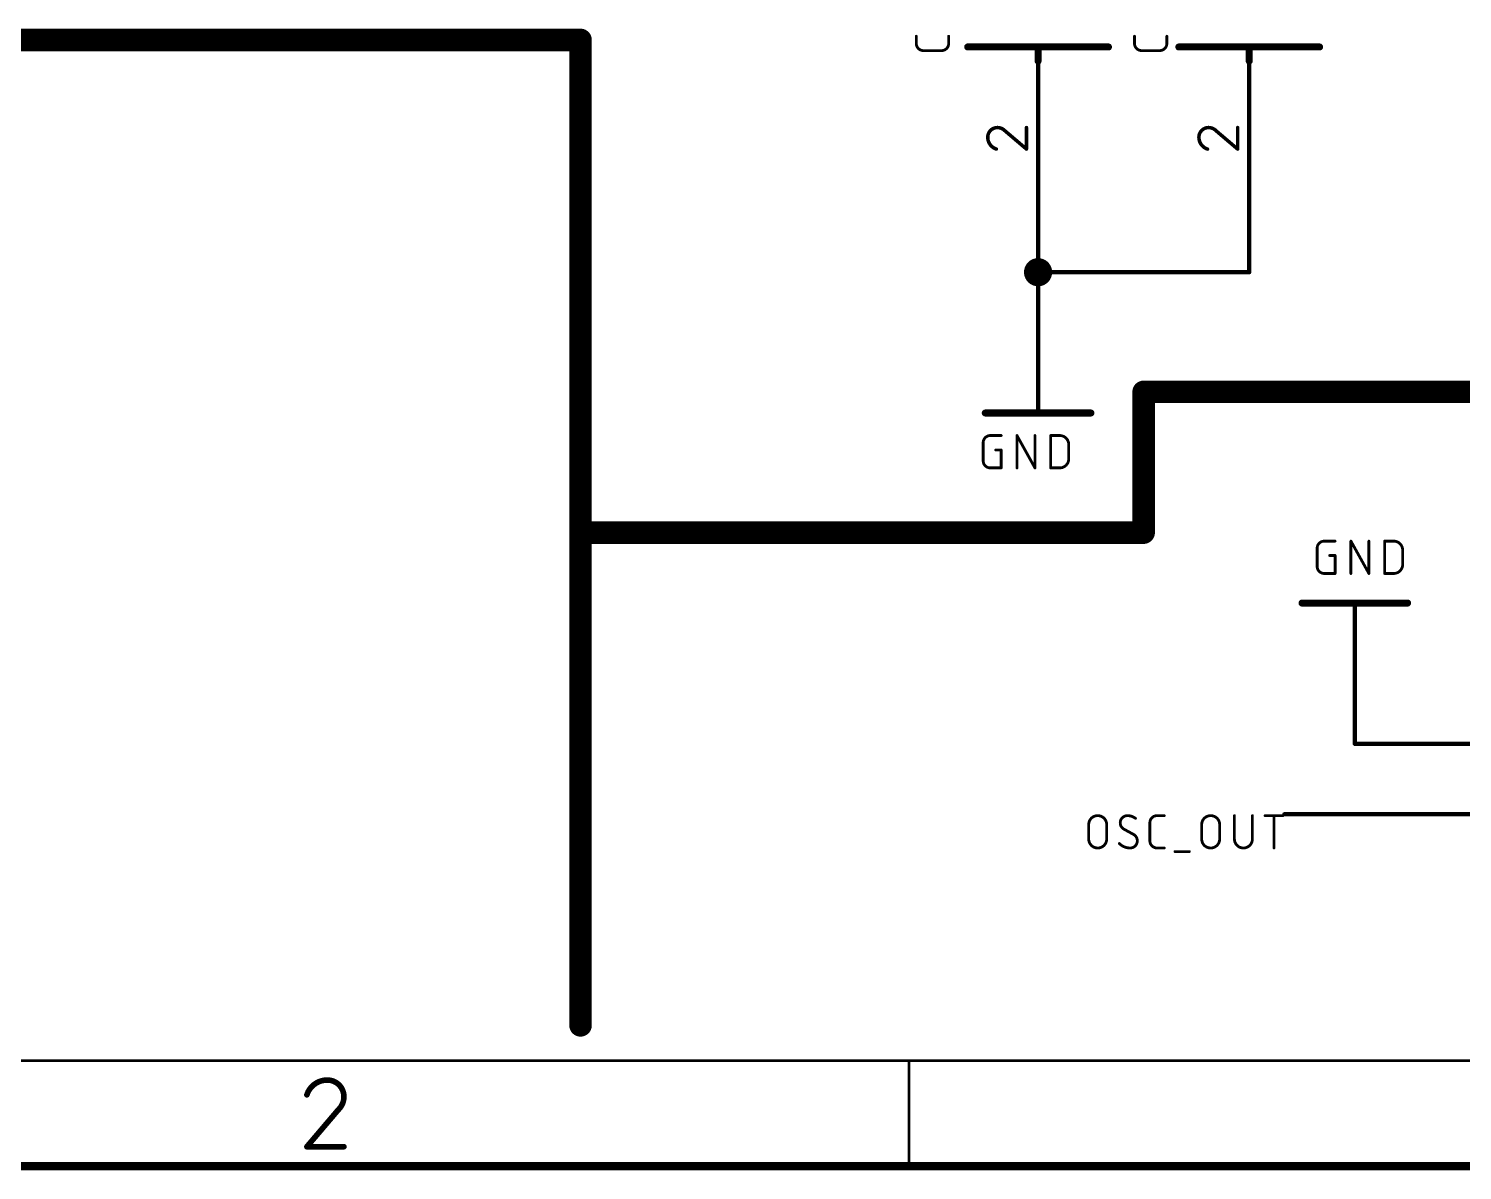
# Model space of a CAD drawing. Extents: x 0 to 261, y -15 to 164.
# Drawn here: x 56.3 to 108, y -15.4 to 25.8 of the extents above; entities that cross this region are included whole.
import ezdxf

# ---------------------------------------------------------------- set-up
doc = ezdxf.new("R2010")
doc.units = 0
for name, color, linetype in [('91', 110, 'CONTINUOUS'), ('94', 12, 'CONTINUOUS'), ('95', 253, 'CONTINUOUS'), ('96', 253, 'CONTINUOUS')]:
    doc.layers.add(name, color=color, linetype=linetype)

msp = doc.modelspace()

# ---------------------------------------------------------------- linework, layer by layer
at = {"layer": '91', "const_width": 0.1524}
for points in [[(92.71, 19.558), (92.71, 17.018)], [(100.33, 19.558), (100.33, 17.018)], [(92.71, 17.018), (92.71, 14.478)], [(100.33, 17.018), (92.71, 17.018)], [(104.14, 0), (104.14, 2.54)], [(106.68, 0), (104.14, 0)], [(106.68, -2.54), (101.6, -2.54)]]:
    msp.add_lwpolyline(points, dxfattribs=at)
at = {"layer": '91'}
for points, const_width in [([(92.7481, 19.558, 1), (92.6719, 19.558)], 0.0762), ([(100.3681, 19.558, 1), (100.2919, 19.558)], 0.0762), ([(92.71, 16.764, 1), (92.71, 17.272, 1), (92.71, 16.764)], 0.508), ([(92.7481, 17.018, 1), (92.6719, 17.018)], 0.0762), ([(92.71, 17.0561, 1), (92.71, 16.9799)], 0.0762), ([(100.33, 16.9799, 1), (100.33, 17.0561)], 0.0762), ([(92.6719, 17.018, 1), (92.7481, 17.018)], 0.0762), ([(100.2919, 17.018, 1), (100.3681, 17.018)], 0.0762), ([(92.6719, 14.478, 1), (92.7481, 14.478)], 0.0762), ([(104.1781, 2.54, 1), (104.1019, 2.54)], 0.0762), ([(104.14, 0.0381, 1), (104.14, -0.0381)], 0.0762), ([(104.1019, 0, 1), (104.1781, 0)], 0.0762), ([(106.68, -0.0381, 1), (106.68, 0.0381)], 0.0762), ([(101.6, -2.5019, 1), (101.6, -2.5781)], 0.0762), ([(106.68, -2.5781, 1), (106.68, -2.5019)], 0.0762)]:
    msp.add_lwpolyline(points, format="xyb", dxfattribs=dict(at, const_width=const_width))
at = {"layer": '94'}
for points, const_width in [([(95.25, 25.146), (90.17, 25.146)], 0.254), ([(92.71, 25.146), (92.71, 24.638)], 0.254), ([(102.87, 25.146), (97.79, 25.146)], 0.254), ([(100.33, 25.146), (100.33, 24.638)], 0.254), ([(92.71, 19.558), (92.71, 24.638)], 0.1524), ([(100.33, 19.558), (100.33, 24.638)], 0.1524), ([(92.71, 14.478), (92.71, 11.938)], 0.1524), ([(90.805, 11.938), (94.615, 11.938)], 0.254), ([(106.045, 5.08), (102.235, 5.08)], 0.254), ([(104.14, 2.54), (104.14, 5.08)], 0.1524), ([(106.68, 0), (111.76, 0)], 0.1524), ([(106.68, -2.54), (111.76, -2.54)], 0.1524), ([(3.81, -11.43), (256.54, -11.43)], 0.1), ([(88.0533, -15.24), (88.0533, -11.43)], 0.1), ([(67.4605, -13.2013), (66.3239, -14.5384)], 0.2032), ([(66.3239, -14.5384), (67.6611, -14.5384)], 0.2032), ([(0, -15.24), (260.35, -15.24)], 0.3)]:
    msp.add_lwpolyline(points, dxfattribs=dict(at, const_width=const_width))
for points, const_width in [([(90.17, 25.2095, 1), (90.17, 25.0825)], 0.127), ([(92.7735, 25.146, 1), (92.6465, 25.146)], 0.127), ([(95.25, 25.0825, 1), (95.25, 25.2095)], 0.127), ([(97.79, 25.2095, 1), (97.79, 25.0825)], 0.127), ([(100.3935, 25.146, 1), (100.2665, 25.146)], 0.127), ([(102.87, 25.0825, 1), (102.87, 25.2095)], 0.127), ([(92.6465, 24.638, 1), (92.7735, 24.638)], 0.127), ([(92.7481, 24.638, 1), (92.6719, 24.638)], 0.0762), ([(100.2665, 24.638, 1), (100.3935, 24.638)], 0.127), ([(100.3681, 24.638, 1), (100.2919, 24.638)], 0.0762), ([(92.6719, 19.558, 1), (92.7481, 19.558)], 0.0762), ([(100.2919, 19.558, 1), (100.3681, 19.558)], 0.0762), ([(92.7481, 14.478, 1), (92.6719, 14.478)], 0.0762), ([(90.805, 12.0015, 1), (90.805, 11.8745)], 0.127), ([(92.6719, 11.938, 1), (92.7481, 11.938)], 0.0762), ([(94.615, 11.8745, 1), (94.615, 12.0015)], 0.127), ([(102.235, 5.1435, 1), (102.235, 5.0165)], 0.127), ([(106.045, 5.0165, 1), (106.045, 5.1435)], 0.127), ([(104.1781, 5.08, 1), (104.1019, 5.08)], 0.0762), ([(104.1019, 2.54, 1), (104.1781, 2.54)], 0.0762), ([(106.68, 0.0381, 1), (106.68, -0.0381)], 0.0762), ([(106.68, -2.5019, 1), (106.68, -2.5781)], 0.0762), ([(88.0783, -11.43, 1), (88.0283, -11.43)], 0.05), ([(67.0594, -12.1316, 0.3252), (66.3239, -12.6664)], 0.2032), ([(67.6611, -12.7333, 0.4142), (67.0594, -12.1316)], 0.2032), ([(67.0594, -12.0808, 1), (67.0594, -12.1824)], 0.1016), ([(67.0594, -12.1824, 1), (67.0594, -12.0808)], 0.1016), ([(66.2756, -12.6508, 1), (66.3723, -12.6821)], 0.1016), ([(67.4605, -13.2013, 0.2053), (67.6611, -12.7333)], 0.2032), ([(67.7119, -12.7333, 1), (67.6103, -12.7333)], 0.1016), ([(67.6103, -12.7333, 1), (67.7119, -12.7333)], 0.1016), ([(67.4255, -13.1645, 1), (67.4955, -13.2381)], 0.1016), ([(67.4992, -13.2342, 1), (67.4218, -13.1684)], 0.1016), ([(66.3239, -14.4876, 1), (66.3239, -14.5892)], 0.1016), ([(66.2852, -14.5055, 1), (66.3627, -14.5713)], 0.1016), ([(67.6611, -14.5892, 1), (67.6611, -14.4876)], 0.1016), ([(88.0283, -15.24, 1), (88.0783, -15.24)], 0.05)]:
    msp.add_lwpolyline(points, format="xyb", dxfattribs=dict(at, const_width=const_width))
at = {"layer": '95'}
for points, const_width in [([(76.2, 25.4), (5.08, 25.4)], 0.8128), ([(76.2, 7.62), (76.2, 25.4)], 0.8128), ([(88.3158, 25.2739), (88.3158, 25.5336)], 0.1016), ([(89.4842, 25.5336), (89.4842, 25.2739)], 0.1016), ([(96.1898, 25.2739), (96.1898, 25.5336)], 0.1016), ([(97.3582, 25.5336), (97.3582, 25.2739)], 0.1016), ([(89.2246, 25.0143), (88.5754, 25.0143)], 0.1016), ([(97.0986, 25.0143), (96.4494, 25.0143)], 0.1016), ([(92.2909, 21.4616), (92.2909, 22.2377)], 0.127), ([(99.9109, 21.4616), (99.9109, 22.2377)], 0.127), ([(91.5148, 22.1213), (92.2909, 21.4616)], 0.127), ([(99.1348, 22.1213), (99.9109, 21.4616)], 0.127), ([(127, 12.7), (96.52, 12.7)], 0.8128), ([(96.52, 12.7), (96.52, 7.62)], 0.8128), ([(96.52, 7.62), (76.2, 7.62)], 0.8128), ([(76.2, 7.62), (76.2, -10.16)], 0.8128), ([(97.0035, -2.5908), (97.2632, -2.5908)], 0.1016), ([(99.7952, -2.5908), (99.7952, -3.4346)], 0.1016), ([(100.4443, -3.4346), (100.4443, -2.5908)], 0.1016), ([(100.9001, -2.5908), (101.5492, -2.5908)], 0.1016), ([(101.2246, -3.7592), (101.2246, -2.5908)], 0.1016), ([(94.5374, -3.4346), (94.5374, -2.9154)], 0.1016), ([(95.1865, -2.9154), (95.1865, -3.4346)], 0.1016), ([(96.1616, -3.2724), (95.8046, -3.0776)], 0.1016), ([(96.7439, -3.4996), (96.7439, -2.8504)], 0.1016), ([(98.6141, -3.4346), (98.6141, -2.9154)], 0.1016), ([(99.2632, -2.9154), (99.2632, -3.4346)], 0.1016), ([(97.2632, -3.7592), (97.0035, -3.7592)], 0.1016), ([(97.6503, -3.889), (98.1696, -3.889)], 0.1016)]:
    msp.add_lwpolyline(points, dxfattribs=dict(at, const_width=const_width))
for points, const_width in [([(76.4032, 25.4, 1), (75.9968, 25.4)], 0.4064), ([(76.2, 25.1968, 1), (76.2, 25.6032)], 0.4064), ([(88.3412, 25.5336, 1), (88.2904, 25.5336)], 0.0508), ([(89.5096, 25.5336, 1), (89.4588, 25.5336)], 0.0508), ([(96.2152, 25.5336, 1), (96.1644, 25.5336)], 0.0508), ([(97.3836, 25.5336, 1), (97.3328, 25.5336)], 0.0508), ([(88.3158, 25.2739, 0.4142), (88.5754, 25.0143)], 0.1016), ([(88.3412, 25.2739, 1), (88.2904, 25.2739)], 0.0508), ([(88.2904, 25.2739, 1), (88.3412, 25.2739)], 0.0508), ([(88.5754, 25.0397, 1), (88.5754, 24.9889)], 0.0508), ([(88.5754, 24.9889, 1), (88.5754, 25.0397)], 0.0508), ([(89.2246, 25.0143, 0.4142), (89.4842, 25.2739)], 0.1016), ([(89.2246, 25.0397, 1), (89.2246, 24.9889)], 0.0508), ([(89.2246, 24.9889, 1), (89.2246, 25.0397)], 0.0508), ([(89.5096, 25.2739, 1), (89.4588, 25.2739)], 0.0508), ([(89.4588, 25.2739, 1), (89.5096, 25.2739)], 0.0508), ([(96.1898, 25.2739, 0.4142), (96.4494, 25.0143)], 0.1016), ([(96.2152, 25.2739, 1), (96.1644, 25.2739)], 0.0508), ([(96.1644, 25.2739, 1), (96.2152, 25.2739)], 0.0508), ([(96.4494, 25.0397, 1), (96.4494, 24.9889)], 0.0508), ([(96.4494, 24.9889, 1), (96.4494, 25.0397)], 0.0508), ([(97.0986, 25.0143, 0.4142), (97.3582, 25.2739)], 0.1016), ([(97.0986, 25.0397, 1), (97.0986, 24.9889)], 0.0508), ([(97.0986, 24.9889, 1), (97.0986, 25.0397)], 0.0508), ([(97.3836, 25.2739, 1), (97.3328, 25.2739)], 0.0508), ([(97.3328, 25.2739, 1), (97.3836, 25.2739)], 0.0508), ([(91.2431, 22.2377, 0.4142), (90.8939, 21.8885)], 0.127), ([(91.5148, 22.1213, 0.2053), (91.2431, 22.2377)], 0.127), ([(91.2431, 22.2694, 1), (91.2432, 22.206)], 0.0635), ([(91.2431, 22.206, 1), (91.2431, 22.2694)], 0.0635), ([(92.3227, 22.2377, 1), (92.2592, 22.2377)], 0.0635), ([(98.8632, 22.2377, 0.4142), (98.5139, 21.8885)], 0.127), ([(99.1348, 22.1213, 0.2053), (98.8632, 22.2377)], 0.127), ([(98.8631, 22.2694, 1), (98.8632, 22.206)], 0.0635), ([(98.8632, 22.206, 1), (98.8632, 22.2694)], 0.0635), ([(99.9427, 22.2377, 1), (99.8791, 22.2377)], 0.0635), ([(90.8621, 21.8885, 1), (90.9257, 21.8885)], 0.0635), ([(90.8939, 21.8885, 0.3252), (91.2043, 21.4616)], 0.127), ([(90.9256, 21.8885, 1), (90.8622, 21.8884)], 0.0635), ([(91.5354, 22.1455, 1), (91.4942, 22.0971)], 0.0635), ([(91.4918, 22.0994, 1), (91.5378, 22.1432)], 0.0635), ([(98.5139, 21.8885, 0.3252), (98.8243, 21.4616)], 0.127), ([(98.5456, 21.8885, 1), (98.4822, 21.8884)], 0.0635), ([(98.4822, 21.8885, 1), (98.5457, 21.8885)], 0.0635), ([(99.1554, 22.1455, 1), (99.1142, 22.0971)], 0.0635), ([(99.1118, 22.0994, 1), (99.1578, 22.1432)], 0.0635), ([(91.1946, 21.4314, 1), (91.2141, 21.4918)], 0.0635), ([(92.2592, 21.4616, 1), (92.3227, 21.4616)], 0.0635), ([(92.2703, 21.4374, 1), (92.3115, 21.4858)], 0.0635), ([(98.8146, 21.4314, 1), (98.8341, 21.4918)], 0.0635), ([(99.8791, 21.4616, 1), (99.9427, 21.4616)], 0.0635), ([(99.8903, 21.4374, 1), (99.9315, 21.4858)], 0.0635), ([(96.52, 12.9032, 1), (96.52, 12.4968)], 0.4064), ([(96.7232, 12.7, 1), (96.3168, 12.7)], 0.4064), ([(76.2, 7.8232, 1), (76.2, 7.4168)], 0.4064), ([(76.4032, 7.62, 1), (75.9968, 7.62)], 0.4064), ([(75.9968, 7.62, 1), (76.4032, 7.62)], 0.4064), ([(96.3168, 7.62, 1), (96.7232, 7.62)], 0.4064), ([(96.52, 7.4168, 1), (96.52, 7.8232)], 0.4064), ([(95.1865, -2.9154, 1), (94.5374, -2.9154)], 0.1016), ([(95.9344, -2.5908, 0.4142), (95.6748, -2.8504)], 0.1016), ([(96.2265, -2.6882, 0.1623), (95.9344, -2.5908)], 0.1016), ([(95.9344, -2.5654, 1), (95.9344, -2.6162)], 0.0508), ([(95.9344, -2.6162, 1), (95.9344, -2.5654)], 0.0508), ([(97.0035, -2.5908, 0.4142), (96.7439, -2.8504)], 0.1016), ([(97.0035, -2.5654, 1), (97.0035, -2.6162)], 0.0508), ([(97.0035, -2.6162, 1), (97.0035, -2.5654)], 0.0508), ([(97.2632, -2.6162, 1), (97.2632, -2.5654)], 0.0508), ([(99.2632, -2.9154, 1), (98.6141, -2.9154)], 0.1016), ([(99.8206, -2.5908, 1), (99.7698, -2.5908)], 0.0508), ([(100.4697, -2.5908, 1), (100.4189, -2.5908)], 0.0508), ([(100.9001, -2.5654, 1), (100.9001, -2.6162)], 0.0508), ([(101.25, -2.5908, 1), (101.1992, -2.5908)], 0.0508), ([(101.5492, -2.6162, 1), (101.5492, -2.5654)], 0.0508), ([(94.5628, -2.9154, 1), (94.512, -2.9154)], 0.0508), ([(94.512, -2.9154, 1), (94.5628, -2.9154)], 0.0508), ([(95.2119, -2.9154, 1), (95.1611, -2.9154)], 0.0508), ([(95.1611, -2.9154, 1), (95.2119, -2.9154)], 0.0508), ([(95.6748, -2.8504, 0.2656), (95.8046, -3.0776)], 0.1016), ([(95.7002, -2.8504, 1), (95.6494, -2.8504)], 0.0508), ([(95.6494, -2.8504, 1), (95.7002, -2.8504)], 0.0508), ([(95.8167, -3.0553, 1), (95.7924, -3.0999)], 0.0508), ([(95.7917, -3.0995, 1), (95.8175, -3.0558)], 0.0508), ([(96.2113, -2.7085, 1), (96.2417, -2.6678)], 0.0508), ([(96.7693, -2.8504, 1), (96.7185, -2.8504)], 0.0508), ([(96.7185, -2.8504, 1), (96.7693, -2.8504)], 0.0508), ([(98.6395, -2.9154, 1), (98.5887, -2.9154)], 0.0508), ([(98.5887, -2.9154, 1), (98.6395, -2.9154)], 0.0508), ([(99.2886, -2.9154, 1), (99.2378, -2.9154)], 0.0508), ([(99.2378, -2.9154, 1), (99.2886, -2.9154)], 0.0508), ([(94.5374, -3.4346, 1), (95.1865, -3.4346)], 0.1016), ([(94.5628, -3.4346, 1), (94.512, -3.4346)], 0.0508), ([(94.512, -3.4346, 1), (94.5628, -3.4346)], 0.0508), ([(95.2119, -3.4346, 1), (95.1611, -3.4346)], 0.0508), ([(95.1611, -3.4346, 1), (95.2119, -3.4346)], 0.0508), ([(95.6423, -3.5969, 0.2), (96.0318, -3.7592)], 0.1016), ([(95.6603, -3.579, 1), (95.6243, -3.6148)], 0.0508), ([(96.0318, -3.7592, 0.4142), (96.2914, -3.4996)], 0.1016), ([(96.2914, -3.4996, 0.2656), (96.1616, -3.2724)], 0.1016), ([(96.1745, -3.2505, 1), (96.1487, -3.2943)], 0.0508), ([(96.1494, -3.2947, 1), (96.1738, -3.2501)], 0.0508), ([(96.3168, -3.4996, 1), (96.266, -3.4996)], 0.0508), ([(96.266, -3.4996, 1), (96.3168, -3.4996)], 0.0508), ([(96.7439, -3.4996, 0.4142), (97.0035, -3.7592)], 0.1016), ([(96.7693, -3.4996, 1), (96.7185, -3.4996)], 0.0508), ([(96.7185, -3.4996, 1), (96.7693, -3.4996)], 0.0508), ([(98.6141, -3.4346, 1), (99.2632, -3.4346)], 0.1016), ([(98.6395, -3.4346, 1), (98.5887, -3.4346)], 0.0508), ([(98.5887, -3.4346, 1), (98.6395, -3.4346)], 0.0508), ([(99.2886, -3.4346, 1), (99.2378, -3.4346)], 0.0508), ([(99.2378, -3.4346, 1), (99.2886, -3.4346)], 0.0508), ([(99.7952, -3.4346, 1), (100.4443, -3.4346)], 0.1016), ([(99.8206, -3.4346, 1), (99.7698, -3.4346)], 0.0508), ([(99.7698, -3.4346, 1), (99.8206, -3.4346)], 0.0508), ([(100.4697, -3.4346, 1), (100.4189, -3.4346)], 0.0508), ([(100.4189, -3.4346, 1), (100.4697, -3.4346)], 0.0508), ([(96.0318, -3.7338, 1), (96.0318, -3.7846)], 0.0508), ([(96.0318, -3.7846, 1), (96.0318, -3.7338)], 0.0508), ([(97.0035, -3.7338, 1), (97.0035, -3.7846)], 0.0508), ([(97.0035, -3.7846, 1), (97.0035, -3.7338)], 0.0508), ([(97.2632, -3.7846, 1), (97.2632, -3.7338)], 0.0508), ([(97.6503, -3.8636, 1), (97.6503, -3.9144)], 0.0508), ([(98.1696, -3.9144, 1), (98.1696, -3.8636)], 0.0508), ([(101.1992, -3.7592, 1), (101.25, -3.7592)], 0.0508), ([(75.9968, -10.16, 1), (76.4032, -10.16)], 0.4064)]:
    msp.add_lwpolyline(points, format="xyb", dxfattribs=dict(at, const_width=const_width))
at = {"layer": '96'}
for points, const_width in [([(90.9884, 11.1252, 0.4142), (90.7288, 10.8656)], 0.1016), ([(90.7542, 10.8656, 1), (90.7034, 10.8656)], 0.0508), ([(90.7034, 10.8656, 1), (90.7542, 10.8656)], 0.0508), ([(90.9884, 11.1506, 1), (90.9884, 11.0998)], 0.0508), ([(90.9884, 11.0998, 1), (90.9884, 11.1506)], 0.0508), ([(91.3779, 11.0998, 1), (91.3779, 11.1506)], 0.0508), ([(91.9734, 11.1252, 1), (91.9226, 11.1252)], 0.0508), ([(91.9702, 11.1375, 1), (91.9258, 11.1129)], 0.0508), ([(92.6225, 11.1252, 1), (92.5717, 11.1252)], 0.0508), ([(93.1926, 11.1252, 1), (93.1418, 11.1252)], 0.0508), ([(93.1672, 11.1506, 1), (93.1672, 11.0998)], 0.0508), ([(93.8163, 10.8006, 0.4142), (93.4917, 11.1252)], 0.1016), ([(93.4917, 11.1506, 1), (93.4917, 11.0998)], 0.0508), ([(93.4917, 11.0998, 1), (93.4917, 11.1506)], 0.0508), ([(91.1832, 10.6313, 1), (91.1832, 10.5805)], 0.0508), ([(91.4033, 10.6059, 1), (91.3525, 10.6059)], 0.0508), ([(91.3779, 10.5805, 1), (91.3779, 10.6313)], 0.0508), ([(93.8417, 10.8006, 1), (93.7909, 10.8006)], 0.0508), ([(93.7909, 10.8006, 1), (93.8417, 10.8006)], 0.0508), ([(90.7288, 10.2164, 0.4142), (90.9884, 9.9568)], 0.1016), ([(90.7542, 10.2164, 1), (90.7034, 10.2164)], 0.0508), ([(90.7034, 10.2164, 1), (90.7542, 10.2164)], 0.0508), ([(90.9884, 9.9822, 1), (90.9884, 9.9314)], 0.0508), ([(90.9884, 9.9314, 1), (90.9884, 9.9822)], 0.0508), ([(91.3525, 9.9568, 1), (91.4033, 9.9568)], 0.0508), ([(91.3779, 9.9314, 1), (91.3779, 9.9822)], 0.0508), ([(91.9226, 9.9568, 1), (91.9734, 9.9568)], 0.0508), ([(92.5717, 9.9568, 1), (92.6225, 9.9568)], 0.0508), ([(92.5749, 9.9445, 1), (92.6193, 9.9691)], 0.0508), ([(93.1672, 9.9822, 1), (93.1672, 9.9314)], 0.0508), ([(93.1418, 9.9568, 1), (93.1926, 9.9568)], 0.0508), ([(93.4917, 9.9568, 0.4142), (93.8163, 10.2814)], 0.1016), ([(93.4917, 9.9822, 1), (93.4917, 9.9314)], 0.0508), ([(93.4917, 9.9314, 1), (93.4917, 9.9822)], 0.0508), ([(93.8417, 10.2814, 1), (93.7909, 10.2814)], 0.0508), ([(93.7909, 10.2814, 1), (93.8417, 10.2814)], 0.0508), ([(103.0393, 7.3152, 0.4142), (102.7797, 7.0556)], 0.1016), ([(103.0393, 7.3406, 1), (103.0393, 7.2898)], 0.0508), ([(103.0393, 7.2898, 1), (103.0393, 7.3406)], 0.0508), ([(103.4288, 7.2898, 1), (103.4288, 7.3406)], 0.0508), ([(104.0243, 7.3152, 1), (103.9735, 7.3152)], 0.0508), ([(104.0211, 7.3275, 1), (103.9767, 7.3029)], 0.0508), ([(104.6734, 7.3152, 1), (104.6226, 7.3152)], 0.0508), ([(105.2435, 7.3152, 1), (105.1927, 7.3152)], 0.0508), ([(105.2181, 7.3406, 1), (105.2181, 7.2898)], 0.0508), ([(105.8672, 6.9906, 0.4142), (105.5426, 7.3152)], 0.1016), ([(105.5426, 7.3406, 1), (105.5426, 7.2898)], 0.0508), ([(105.5426, 7.2898, 1), (105.5426, 7.3406)], 0.0508), ([(102.8051, 7.0556, 1), (102.7543, 7.0556)], 0.0508), ([(102.7543, 7.0556, 1), (102.8051, 7.0556)], 0.0508), ([(103.2341, 6.8213, 1), (103.2341, 6.7705)], 0.0508), ([(103.4542, 6.7959, 1), (103.4034, 6.7959)], 0.0508), ([(103.4288, 6.7705, 1), (103.4288, 6.8213)], 0.0508), ([(105.8926, 6.9906, 1), (105.8418, 6.9906)], 0.0508), ([(105.8418, 6.9906, 1), (105.8926, 6.9906)], 0.0508), ([(102.7797, 6.4064, 0.4142), (103.0393, 6.1468)], 0.1016), ([(102.8051, 6.4064, 1), (102.7543, 6.4064)], 0.0508), ([(102.7543, 6.4064, 1), (102.8051, 6.4064)], 0.0508), ([(105.5426, 6.1468, 0.4142), (105.8672, 6.4714)], 0.1016), ([(105.8926, 6.4714, 1), (105.8418, 6.4714)], 0.0508), ([(105.8418, 6.4714, 1), (105.8926, 6.4714)], 0.0508), ([(103.0393, 6.1722, 1), (103.0393, 6.1214)], 0.0508), ([(103.0393, 6.1214, 1), (103.0393, 6.1722)], 0.0508), ([(103.4034, 6.1468, 1), (103.4542, 6.1468)], 0.0508), ([(103.4288, 6.1214, 1), (103.4288, 6.1722)], 0.0508), ([(103.9735, 6.1468, 1), (104.0243, 6.1468)], 0.0508), ([(104.6226, 6.1468, 1), (104.6734, 6.1468)], 0.0508), ([(104.6258, 6.1345, 1), (104.6702, 6.1591)], 0.0508), ([(105.2181, 6.1722, 1), (105.2181, 6.1214)], 0.0508), ([(105.1927, 6.1468, 1), (105.2435, 6.1468)], 0.0508), ([(105.5426, 6.1722, 1), (105.5426, 6.1214)], 0.0508), ([(105.5426, 6.1214, 1), (105.5426, 6.1722)], 0.0508)]:
    msp.add_lwpolyline(points, format="xyb", dxfattribs=dict(at, const_width=const_width))
at = {"layer": '96', "const_width": 0.1016}
for points in [[(90.7288, 10.2164), (90.7288, 10.8656)], [(90.9884, 11.1252), (91.3779, 11.1252)], [(91.948, 9.9568), (91.948, 11.1252)], [(91.948, 11.1252), (92.5971, 9.9568)], [(92.5971, 9.9568), (92.5971, 11.1252)], [(93.1672, 9.9568), (93.1672, 11.1252)], [(93.1672, 11.1252), (93.4917, 11.1252)], [(91.1832, 10.6059), (91.3779, 10.6059)], [(91.3779, 10.6059), (91.3779, 9.9568)], [(93.8163, 10.8006), (93.8163, 10.2814)], [(91.3779, 9.9568), (90.9884, 9.9568)], [(93.4917, 9.9568), (93.1672, 9.9568)], [(103.0393, 7.3152), (103.4288, 7.3152)], [(103.9989, 6.1468), (103.9989, 7.3152)], [(103.9989, 7.3152), (104.648, 6.1468)], [(104.648, 6.1468), (104.648, 7.3152)], [(105.2181, 6.1468), (105.2181, 7.3152)], [(105.2181, 7.3152), (105.5426, 7.3152)], [(102.7797, 6.4064), (102.7797, 7.0556)], [(103.2341, 6.7959), (103.4288, 6.7959)], [(103.4288, 6.7959), (103.4288, 6.1468)], [(105.8672, 6.9906), (105.8672, 6.4714)], [(103.4288, 6.1468), (103.0393, 6.1468)], [(105.5426, 6.1468), (105.2181, 6.1468)]]:
    msp.add_lwpolyline(points, dxfattribs=at)

doc.saveas('drawing.dxf')
